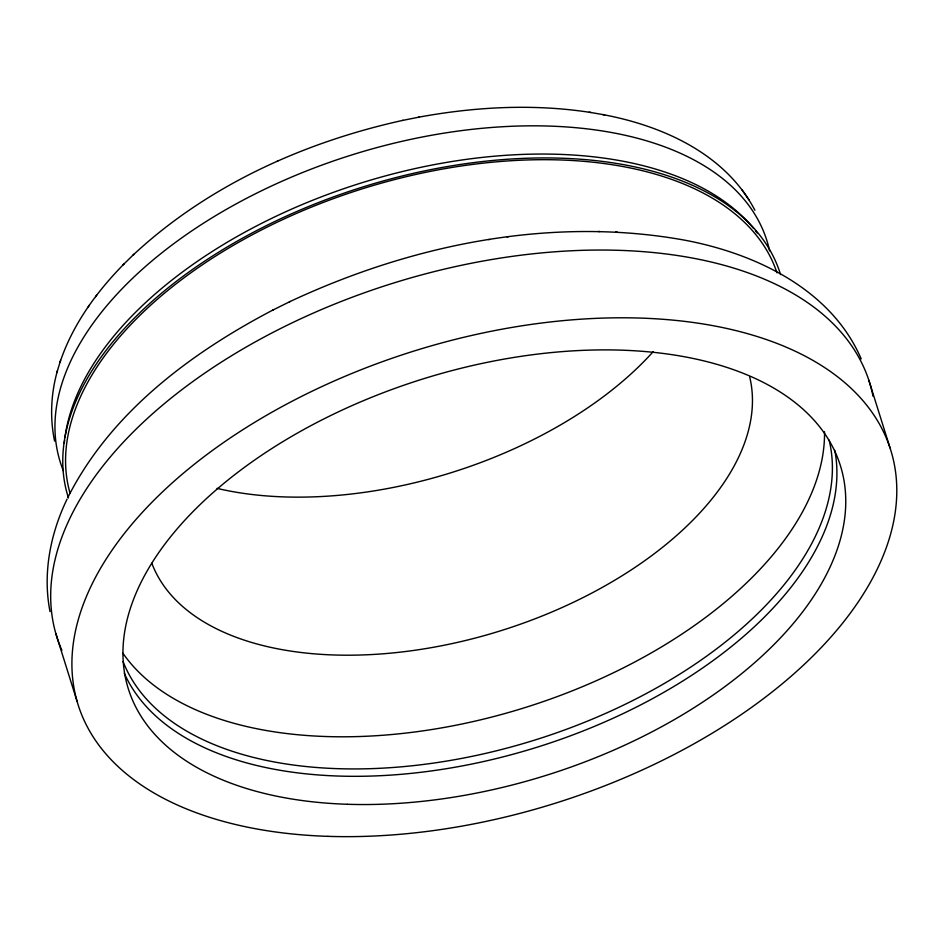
<?xml version="1.0" encoding="UTF-8"?>
<svg xmlns="http://www.w3.org/2000/svg" width="944" height="944" viewBox="0 0 944 944"><rect width="100%" height="100%" fill="white"/><g stroke="black" fill="none" stroke-linecap="round" stroke-linejoin="round"><path stroke-width="1.42" d="M57.454 370.65C50.952 393.459 49.737 417.838 54.599 441.084M60.027 362.26C72.594 324.606 96.607 291.755 124.254 263.695M56.876 372.573L60.593 360.36M67.118 499.034C50.362 533.679 42.515 573.515 50.032 611.629M67.956 497.276C110.767 412.681 190.346 353.304 272.604 310.198L273.477 309.762M88.17 306.871L89.326 305.301M95.627 296.605L96.736 295.083M132.939 255.199C207.491 185.638 303.673 142.284 402.545 120.431L403.088 120.313M122.944 264.981L134.178 253.971M289.419 301.868L290.162 301.49C411.962 244.508 551.154 215.964 684.766 240.177C755.495 253.582 831.145 289.194 861.188 358.873M272.604 310.198L290.162 301.49M277.111 161.365L277.748 161.094M418.522 117.233L419.219 117.091C475.705 106.719 533.985 103.651 590.885 112.501M402.545 120.431L419.219 117.091M488.768 239.611L489.606 239.493M507.176 236.944L508.155 236.802M598.413 231.469L599.912 231.516M615.677 232.035L617.293 232.094M602.803 114.578C662.511 125.694 725.535 153.955 754.893 210.241M589.162 112.206L604.62 114.885M748.911 199.774L742.067 189.886M868.81 380.172L890.039 447.916M55.826 633.507L77.054 701.25M68.475 497.936A373.151 207.586 -17.4 0 1 361.989 187.242A373.151 207.586 -17.4 0 1 780.558 274.598M70.033 493.134A370.26 205.981 -17.4 0 1 363.641 188.411A370.26 205.981 -17.4 0 1 776.983 272.851M64.322 443.22A370.26 205.981 -17.4 0 1 64.617 440.341M64.971 437.438A370.26 205.981 -17.4 0 1 366.579 181.319A370.26 205.981 -17.4 0 1 753.595 228.436M755.401 230.678A370.26 205.981 -17.4 0 1 757.147 232.944M63.425 470.926A370.26 205.981 -17.4 0 1 353.021 154.545A370.26 205.981 -17.4 0 1 769.596 250.868M58.799 642.675A425.803 236.873 -17.4 0 1 399.395 281.253A425.803 236.873 -17.4 0 1 873.011 396.173M61.891 650.369A425.803 236.873 -17.4 0 1 59.283 643.973M834.803 450.394A373.116 207.562 -17.4 0 1 537.726 747.011A373.116 207.562 -17.4 0 1 124.278 673.237M829.139 440.128A370.26 205.969 -17.4 0 1 535.484 739.848A370.26 205.969 -17.4 0 1 123.074 661.579M749.701 376.975A313.302 174.286 -17.4 0 1 500.226 630.899A313.302 174.286 -17.4 0 1 151.831 563.273M824.525 431.762A373.116 207.562 -17.4 0 1 526.528 707.115A373.116 207.562 -17.4 0 1 122.921 653.236M653.154 351.699A313.302 174.286 -17.4 0 1 217.037 488.367M328.005 836.349A425.803 236.873 -17.4 0 0 893.059 458.524A425.803 236.873 -17.4 0 0 232 436.789A425.803 236.873 -17.4 0 0 328.005 836.349M347.345 804.276A373.116 207.562 -17.4 0 0 842.485 473.204A373.116 207.562 -17.4 0 0 263.234 454.158A373.116 207.562 -17.4 0 0 347.345 804.276"/></g></svg>
